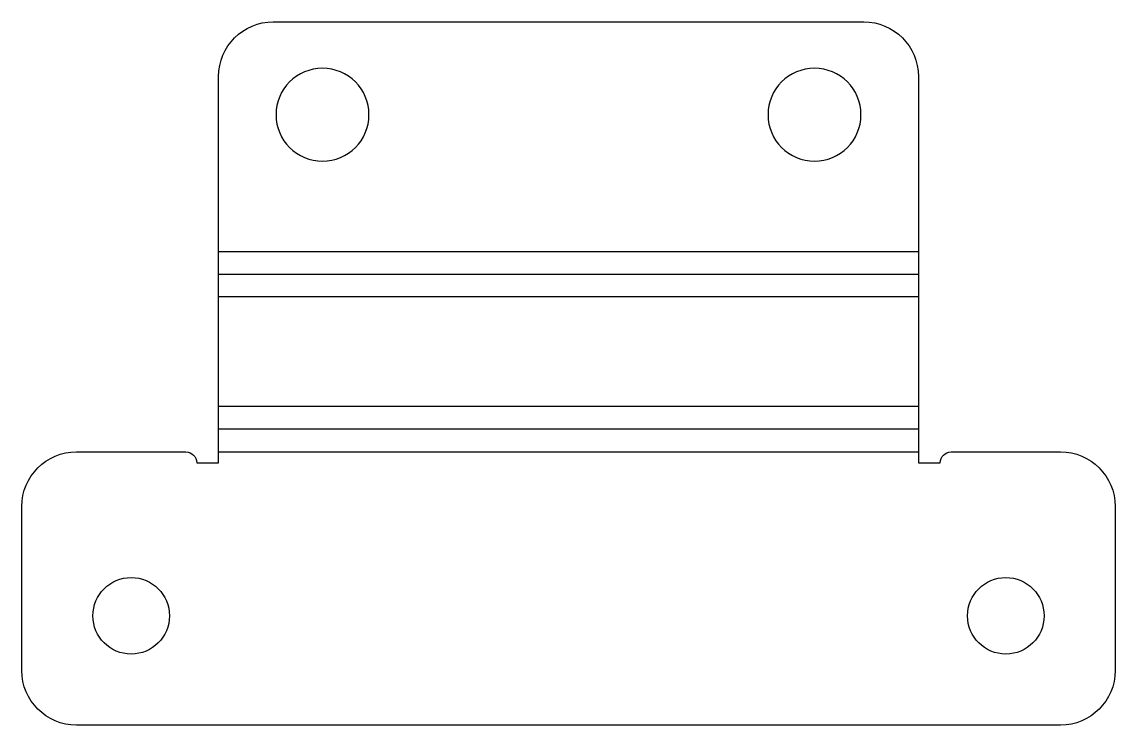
# Model space of a CAD drawing. Header units: millimetres. Extents: x -5 to 95, y 0 to 64.
import ezdxf

# ---------------------------------------------------------------- set-up
doc = ezdxf.new("R2010")
doc.units = ezdxf.units.MM

msp = doc.modelspace()

# ---------------------------------------------------------------- linework, layer by layer
at = {"layer": 'BEND'}
for p, q in [((13, 41.24), (77, 41.24)), ((77, 27.08), (13, 27.08))]:
    msp.add_line(p, q, dxfattribs=at)
at = {"layer": 'BEND_EXTENT'}
for p, q in [((13, 43.33), (77, 43.33)), ((77, 39.16), (13, 39.16)), ((13, 29.16), (77, 29.16)), ((13, 25), (77, 25))]:
    msp.add_line(p, q, dxfattribs=at)
at = {"layer": 'INTERIOR_PROFILES', "extrusion": (0, 0, -1)}
for centre in [(-22.5, 55.83), (-67.5, 55.83)]:
    msp.add_circle(centre, 4.25, dxfattribs=at)
at = {"layer": 'INTERIOR_PROFILES'}
for centre in [(5, 10), (85, 10)]:
    msp.add_circle(centre, 3.5, dxfattribs=at)
at = {"layer": 'OUTER_PROFILES'}
msp.add_lwpolyline([(79, 24, -0.41421), (80, 25), (90, 25, -0.41421), (95, 20), (95, 5, -0.41421), (90, 0), (0, 0, -0.41421), (-5, 5), (-5, 20, -0.41421), (0, 25), (10, 25, -0.41421), (11, 24), (13, 24), (13, 59.33, -0.41421), (18, 64.33), (72, 64.33, -0.41421), (77, 59.33), (77, 24)], format="xyb", close=True, dxfattribs=at)

doc.saveas('drawing.dxf')
